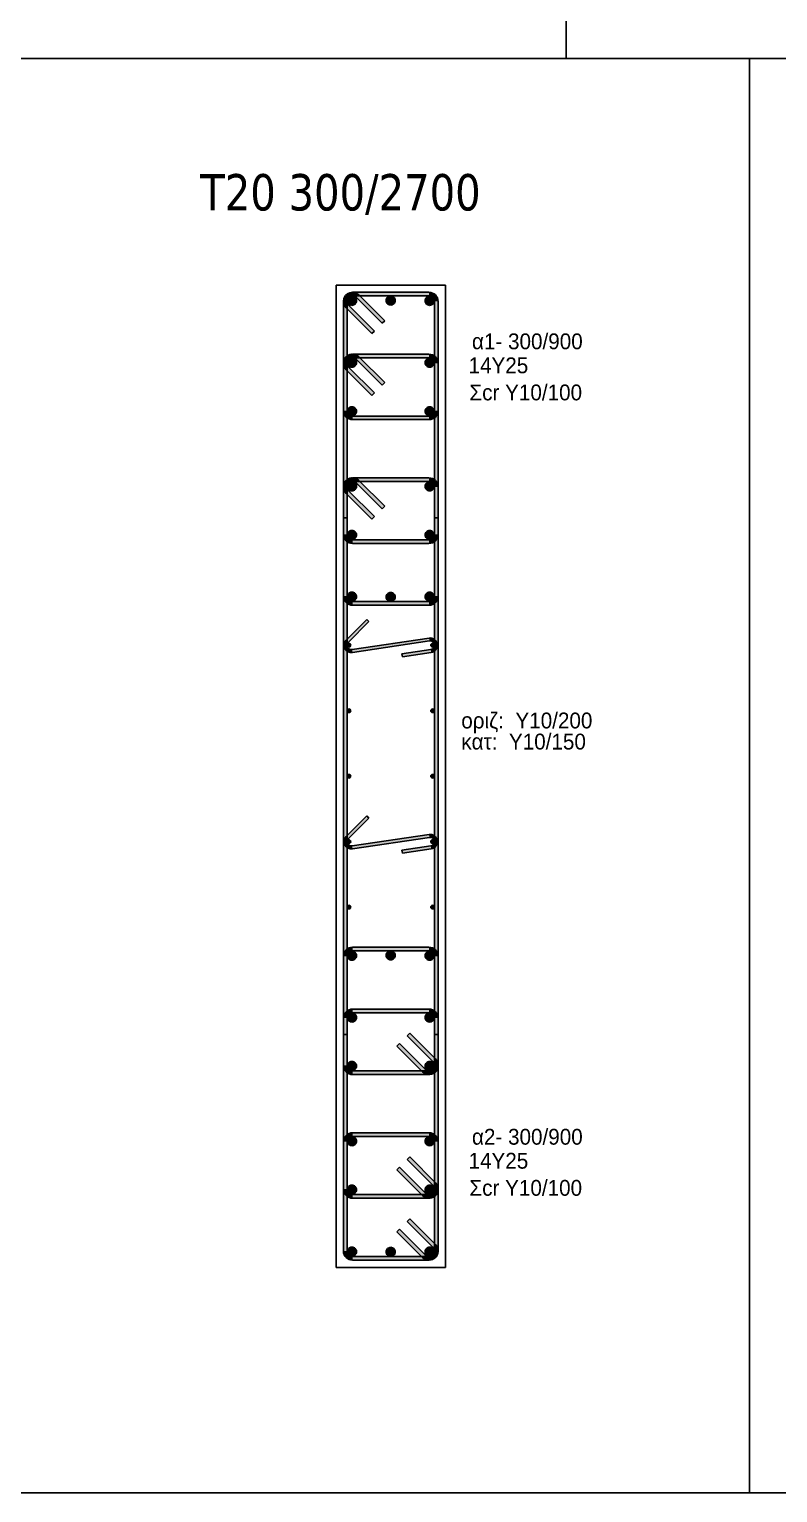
# Model space of a CAD drawing. Header units: millimetres. Extents: x -2171 to 1563, y -1758 to -1505.
# Drawn here: x -1236.87 to -1226.59, y -1630.29 to -1610.18 of the extents above; entities that cross this region are included whole.
import ezdxf

# ---------------------------------------------------------------- set-up
doc = ezdxf.new("R2010")
doc.units = ezdxf.units.MM
for name, color, linetype in [('-S_TEXT', 3, 'Continuous'), ('Col_Det', 7, 'Continuous'), ('Col_Det_Fill', 7, 'Continuous'), ('Geo_Col_Pro_1', 7, 'Continuous'), ('pinakaki', 153, 'Continuous')]:
    doc.layers.add(name, color=color, linetype=linetype)
doc.styles.add('S1Arl22_b_934_161', font='arial.ttf', dxfattribs={"width": 0.933629, "height": 0.002175})
doc.styles.get("Standard").update_dxf_attribs({"font": 'tahoma.ttf'})

msp = doc.modelspace()

# ---------------------------------------------------------------- hatches: boundary and pattern name
at = {"layer": 'Col_Det_Fill'}
for color, points in [(252, [(-1232.3753, -1613.8687), (-1232.3399, -1613.8333, 0.6681786), (-1232.5533, -1613.9217), (-1232.5033, -1613.9217, -0.6681786)]), (252, [(-1232.4283, -1613.8467), (-1232.4283, -1613.7967, 0.6681786), (-1232.5167, -1614.0101), (-1232.4814, -1613.9748, -0.6681786)]), (12, [(-1232.4372, -1613.8504, 0.4142136), (-1232.4997, -1613.9129, 0.4142136), (-1232.4372, -1613.9754, 0.4142136), (-1232.3747, -1613.9129, 0.4142136)]), (252, [(-1231.3783, -1613.8467), (-1231.3783, -1613.7967), (-1232.4283, -1613.7967), (-1232.4283, -1613.8467)]), (252, [(-1232.0217, -1614.2223), (-1231.9864, -1614.1869), (-1232.3399, -1613.8333), (-1232.3753, -1613.8687)]), (12, [(-1231.9033, -1613.8467, 0.4142136), (-1231.9658, -1613.9092, 0.4142136), (-1231.9033, -1613.9717, 0.4142136), (-1231.8408, -1613.9092, 0.4142136)]), (12, [(-1231.3695, -1613.8504, 0.4142136), (-1231.432, -1613.9129, 0.4142136), (-1231.3695, -1613.9754, 0.4142136), (-1231.307, -1613.9129, 0.4142136)]), (252, [(-1231.3033, -1613.9217), (-1231.2533, -1613.9217, 0.4142136), (-1231.3783, -1613.7967), (-1231.3783, -1613.8467, -0.4142136)]), (252, [(-1232.5033, -1613.9217), (-1232.5533, -1613.9217), (-1232.5533, -1617.9717), (-1232.5033, -1617.9717)]), (252, [(-1232.4814, -1613.9748), (-1232.5167, -1614.0101), (-1232.1632, -1614.3637), (-1232.1278, -1614.3283)]), (252, [(-1231.3033, -1617.9717), (-1231.2533, -1617.9717), (-1231.2533, -1613.9217), (-1231.3033, -1613.9217)]), (252, [(-1232.3753, -1614.7187), (-1232.3399, -1614.6833, 0.6681786), (-1232.5533, -1614.7717), (-1232.5033, -1614.7717, -0.6681786)]), (252, [(-1232.4283, -1614.6967), (-1232.4283, -1614.6467, 0.6681786), (-1232.5167, -1614.8601), (-1232.4814, -1614.8248, -0.6681786)]), (252, [(-1231.3783, -1614.6967), (-1231.3783, -1614.6467), (-1232.4283, -1614.6467), (-1232.4283, -1614.6967)]), (252, [(-1232.0217, -1615.0723), (-1231.9864, -1615.0369), (-1232.3399, -1614.6833), (-1232.3753, -1614.7187)]), (252, [(-1231.3033, -1614.7717), (-1231.2533, -1614.7717, 0.4142136), (-1231.3783, -1614.6467), (-1231.3783, -1614.6967, -0.4142136)]), (252, [(-1232.5033, -1614.7717), (-1232.5533, -1614.7717), (-1232.5533, -1615.4217), (-1232.5033, -1615.4217)]), (252, [(-1232.4814, -1614.8248), (-1232.5167, -1614.8601), (-1232.1632, -1615.2137), (-1232.1278, -1615.1783)]), (56, [(-1232.4372, -1614.7004, 0.4142136), (-1232.4997, -1614.7629, 0.4142136), (-1232.4372, -1614.8254, 0.4142136), (-1232.3747, -1614.7629, 0.4142136)]), (56, [(-1231.3695, -1614.7004, 0.4142136), (-1231.432, -1614.7629, 0.4142136), (-1231.3695, -1614.8254, 0.4142136), (-1231.307, -1614.7629, 0.4142136)]), (252, [(-1231.3033, -1615.4217), (-1231.2533, -1615.4217), (-1231.2533, -1614.7717), (-1231.3033, -1614.7717)]), (252, [(-1232.5033, -1615.4217), (-1232.5533, -1615.4217, 0.4142136), (-1232.4283, -1615.5467), (-1232.4283, -1615.4967, -0.4142136)]), (56, [(-1232.4372, -1615.3681, 0.4142136), (-1232.4997, -1615.4306, 0.4142136), (-1232.4372, -1615.4931, 0.4142136), (-1232.3747, -1615.4306, 0.4142136)]), (56, [(-1231.3695, -1615.3681, 0.4142136), (-1231.432, -1615.4306, 0.4142136), (-1231.3695, -1615.4931, 0.4142136), (-1231.307, -1615.4306, 0.4142136)]), (252, [(-1231.3783, -1615.4967), (-1231.3783, -1615.5467, 0.4142136), (-1231.2533, -1615.4217), (-1231.3033, -1615.4217, -0.4142136)]), (252, [(-1232.4283, -1615.4967), (-1232.4283, -1615.5467), (-1231.3783, -1615.5467), (-1231.3783, -1615.4967)]), (252, [(-1232.3753, -1616.4187), (-1232.3399, -1616.3833, 0.6681786), (-1232.5533, -1616.4717), (-1232.5033, -1616.4717, -0.6681786)]), (252, [(-1232.4283, -1616.3967), (-1232.4283, -1616.3467, 0.6681786), (-1232.5167, -1616.5601), (-1232.4814, -1616.5248, -0.6681786)]), (252, [(-1232.5033, -1616.4717), (-1232.5533, -1616.4717), (-1232.5533, -1617.1217), (-1232.5033, -1617.1217)]), (56, [(-1232.4372, -1616.4004, 0.4142136), (-1232.4997, -1616.4629, 0.4142136), (-1232.4372, -1616.5254, 0.4142136), (-1232.3747, -1616.4629, 0.4142136)]), (252, [(-1231.3783, -1616.3967), (-1231.3783, -1616.3467), (-1232.4283, -1616.3467), (-1232.4283, -1616.3967)]), (252, [(-1232.0217, -1616.7723), (-1231.9864, -1616.7369), (-1232.3399, -1616.3833), (-1232.3753, -1616.4187)]), (56, [(-1231.3695, -1616.4004, 0.4142136), (-1231.432, -1616.4629, 0.4142136), (-1231.3695, -1616.5254, 0.4142136), (-1231.307, -1616.4629, 0.4142136)]), (252, [(-1231.3033, -1616.4717), (-1231.2533, -1616.4717, 0.4142136), (-1231.3783, -1616.3467), (-1231.3783, -1616.3967, -0.4142136)]), (252, [(-1231.3033, -1617.1217), (-1231.2533, -1617.1217), (-1231.2533, -1616.4717), (-1231.3033, -1616.4717)]), (252, [(-1232.4814, -1616.5248), (-1232.5167, -1616.5601), (-1232.1632, -1616.9137), (-1232.1278, -1616.8783)]), (252, [(-1232.5033, -1616.8952), (-1232.5533, -1616.8952), (-1232.5533, -1623.9983), (-1232.5033, -1623.9983)]), (252, [(-1231.3033, -1623.9983), (-1231.2533, -1623.9983), (-1231.2533, -1616.8952), (-1231.3033, -1616.8952)]), (56, [(-1232.4372, -1617.0681, 0.4142136), (-1232.4997, -1617.1306, 0.4142136), (-1232.4372, -1617.1931, 0.4142136), (-1232.3747, -1617.1306, 0.4142136)]), (56, [(-1231.3695, -1617.0681, 0.4142136), (-1231.432, -1617.1306, 0.4142136), (-1231.3695, -1617.1931, 0.4142136), (-1231.307, -1617.1306, 0.4142136)]), (252, [(-1232.5033, -1617.1217), (-1232.5533, -1617.1217, 0.4142136), (-1232.4283, -1617.2467), (-1232.4283, -1617.1967, -0.4142136)]), (252, [(-1232.4283, -1617.1967), (-1232.4283, -1617.2467), (-1231.3783, -1617.2467), (-1231.3783, -1617.1967)]), (252, [(-1231.3783, -1617.1967), (-1231.3783, -1617.2467, 0.4142136), (-1231.2533, -1617.1217), (-1231.3033, -1617.1217, -0.4142136)]), (252, [(-1232.5033, -1617.9717), (-1232.5533, -1617.9717, 0.4142136), (-1232.4283, -1618.0967), (-1232.4283, -1618.0467, -0.4142136)]), (12, [(-1232.4372, -1617.9181, 0.4142136), (-1232.4997, -1617.9806, 0.4142136), (-1232.4372, -1618.0431, 0.4142136), (-1232.3747, -1617.9806, 0.4142136)]), (252, [(-1232.4283, -1618.0467), (-1232.4283, -1618.0967), (-1231.3783, -1618.0967), (-1231.3783, -1618.0467)]), (12, [(-1231.9033, -1617.9217, 0.4142136), (-1231.9658, -1617.9842, 0.4142136), (-1231.9033, -1618.0467, 0.4142136), (-1231.8408, -1617.9842, 0.4142136)]), (12, [(-1231.3695, -1617.9181, 0.4142136), (-1231.432, -1617.9806, 0.4142136), (-1231.3695, -1618.0431, 0.4142136), (-1231.307, -1617.9806, 0.4142136)]), (252, [(-1231.3783, -1618.0467), (-1231.3783, -1618.0967, 0.4142136), (-1231.2533, -1617.9717), (-1231.3033, -1617.9717, -0.4142136)]), (252, [(-1232.514, -1618.5764), (-1232.4858, -1618.6047), (-1232.2029, -1618.3219), (-1232.2312, -1618.2936)]), (252, [(-1232.4285, -1618.746), (-1232.4344, -1618.7065, -0.7233449), (-1232.4858, -1618.6047), (-1232.514, -1618.5764, 0.7233449)]), (133, [(-1232.4783, -1618.6721, 0.4142136), (-1232.4533, -1618.6471, 0.4142136), (-1232.4783, -1618.6221, 0.4142136), (-1232.5033, -1618.6471, 0.4142136)]), (252, [(-1231.3722, -1618.5878), (-1231.3781, -1618.5482), (-1232.4344, -1618.7065), (-1232.4285, -1618.746)]), (252, [(-1231.3544, -1618.7065), (-1231.3485, -1618.746, 1), (-1231.3781, -1618.5482), (-1231.3722, -1618.5878, -1)]), (133, [(-1231.3283, -1618.6721, 0.4142136), (-1231.3033, -1618.6471, 0.4142136), (-1231.3283, -1618.6221, 0.4142136), (-1231.3533, -1618.6471, 0.4142136)]), (252, [(-1231.75, -1618.7657), (-1231.7441, -1618.8053), (-1231.3485, -1618.746), (-1231.3544, -1618.7065)]), (133, [(-1232.4783, -1619.5719, 0.4142136), (-1232.4533, -1619.5469, 0.4142136), (-1232.4783, -1619.5219, 0.4142136), (-1232.5033, -1619.5469, 0.4142136)]), (133, [(-1231.3283, -1619.5719, 0.4142136), (-1231.3033, -1619.5469, 0.4142136), (-1231.3283, -1619.5219, 0.4142136), (-1231.3533, -1619.5469, 0.4142136)]), (133, [(-1232.4783, -1620.4717, 0.4142136), (-1232.4533, -1620.4467, 0.4142136), (-1232.4783, -1620.4217, 0.4142136), (-1232.5033, -1620.4467, 0.4142136)]), (133, [(-1231.3283, -1620.4717, 0.4142136), (-1231.3033, -1620.4467, 0.4142136), (-1231.3283, -1620.4217, 0.4142136), (-1231.3533, -1620.4467, 0.4142136)]), (252, [(-1232.514, -1621.2758), (-1232.4858, -1621.3041), (-1232.2029, -1621.0213), (-1232.2312, -1620.993)]), (252, [(-1232.4285, -1621.4454), (-1232.4344, -1621.4059, -0.7233449), (-1232.4858, -1621.3041), (-1232.514, -1621.2758, 0.7233449)]), (252, [(-1231.3722, -1621.2872), (-1231.3781, -1621.2476), (-1232.4344, -1621.4059), (-1232.4285, -1621.4454)]), (252, [(-1231.3544, -1621.4059), (-1231.3485, -1621.4454, 1), (-1231.3781, -1621.2476), (-1231.3722, -1621.2872, -1)]), (133, [(-1232.4783, -1621.3715, 0.4142136), (-1232.4533, -1621.3465, 0.4142136), (-1232.4783, -1621.3215, 0.4142136), (-1232.5033, -1621.3465, 0.4142136)]), (252, [(-1231.75, -1621.4651), (-1231.7441, -1621.5047), (-1231.3485, -1621.4454), (-1231.3544, -1621.4059)]), (133, [(-1231.3283, -1621.3715, 0.4142136), (-1231.3033, -1621.3465, 0.4142136), (-1231.3283, -1621.3215, 0.4142136), (-1231.3533, -1621.3465, 0.4142136)]), (133, [(-1232.4783, -1622.2713, 0.4142136), (-1232.4533, -1622.2463, 0.4142136), (-1232.4783, -1622.2213, 0.4142136), (-1232.5033, -1622.2463, 0.4142136)]), (133, [(-1231.3283, -1622.2713, 0.4142136), (-1231.3033, -1622.2463, 0.4142136), (-1231.3283, -1622.2213, 0.4142136), (-1231.3533, -1622.2463, 0.4142136)]), (252, [(-1232.4283, -1622.8467), (-1232.4283, -1622.7967, 0.4142136), (-1232.5533, -1622.9217), (-1232.5033, -1622.9217, -0.4142136)]), (252, [(-1232.5033, -1622.9217), (-1232.5533, -1622.9217), (-1232.5533, -1626.9717), (-1232.5033, -1626.9717)]), (12, [(-1232.4372, -1622.9754, 0.4142136), (-1232.3747, -1622.9129, 0.4142136), (-1232.4372, -1622.8504, 0.4142136), (-1232.4997, -1622.9129, 0.4142136)]), (252, [(-1231.3783, -1622.8467), (-1231.3783, -1622.7967), (-1232.4283, -1622.7967), (-1232.4283, -1622.8467)]), (12, [(-1231.9033, -1622.9717, 0.4142136), (-1231.8408, -1622.9092, 0.4142136), (-1231.9033, -1622.8467, 0.4142136), (-1231.9658, -1622.9092, 0.4142136)]), (12, [(-1231.3695, -1622.9754, 0.4142136), (-1231.307, -1622.9129, 0.4142136), (-1231.3695, -1622.8504, 0.4142136), (-1231.432, -1622.9129, 0.4142136)]), (252, [(-1231.3033, -1622.9217), (-1231.2533, -1622.9217, 0.4142136), (-1231.3783, -1622.7967), (-1231.3783, -1622.8467, -0.4142136)]), (252, [(-1231.3033, -1626.9717), (-1231.2533, -1626.9717), (-1231.2533, -1622.9217), (-1231.3033, -1622.9217)]), (252, [(-1232.4283, -1623.6967), (-1232.4283, -1623.6467, 0.4142136), (-1232.5533, -1623.7717), (-1232.5033, -1623.7717, -0.4142136)]), (56, [(-1232.4372, -1623.8254, 0.4142136), (-1232.3747, -1623.7629, 0.4142136), (-1232.4372, -1623.7004, 0.4142136), (-1232.4997, -1623.7629, 0.4142136)]), (252, [(-1231.3783, -1623.6967), (-1231.3783, -1623.6467), (-1232.4283, -1623.6467), (-1232.4283, -1623.6967)]), (56, [(-1231.3695, -1623.8254, 0.4142136), (-1231.307, -1623.7629, 0.4142136), (-1231.3695, -1623.7004, 0.4142136), (-1231.432, -1623.7629, 0.4142136)]), (252, [(-1231.3033, -1623.7717), (-1231.2533, -1623.7717, 0.4142136), (-1231.3783, -1623.6467), (-1231.3783, -1623.6967, -0.4142136)]), (252, [(-1232.5033, -1623.7717), (-1232.5533, -1623.7717), (-1232.5533, -1624.4217), (-1232.5033, -1624.4217)]), (252, [(-1231.3033, -1624.4217), (-1231.2533, -1624.4217), (-1231.2533, -1623.7717), (-1231.3033, -1623.7717)]), (252, [(-1231.7849, -1624.1212), (-1231.8203, -1624.1566), (-1231.4667, -1624.5101), (-1231.4314, -1624.4748)]), (252, [(-1231.3253, -1624.3687), (-1231.2899, -1624.3333), (-1231.6435, -1623.9798), (-1231.6789, -1624.0152)]), (252, [(-1231.3783, -1624.4967), (-1231.3783, -1624.5467, 0.6681786), (-1231.2899, -1624.3333), (-1231.3253, -1624.3687, -0.6681786)]), (252, [(-1232.5033, -1624.4217), (-1232.5533, -1624.4217, 0.4142136), (-1232.4283, -1624.5467), (-1232.4283, -1624.4967, -0.4142136)]), (56, [(-1232.4372, -1624.4931, 0.4142136), (-1232.3747, -1624.4306, 0.4142136), (-1232.4372, -1624.3681, 0.4142136), (-1232.4997, -1624.4306, 0.4142136)]), (252, [(-1232.4283, -1624.4967), (-1232.4283, -1624.5467), (-1231.3783, -1624.5467), (-1231.3783, -1624.4967)]), (252, [(-1231.4314, -1624.4748), (-1231.4667, -1624.5101, 0.6681786), (-1231.2533, -1624.4217), (-1231.3033, -1624.4217, -0.6681786)]), (56, [(-1231.3695, -1624.4931, 0.4142136), (-1231.307, -1624.4306, 0.4142136), (-1231.3695, -1624.3681, 0.4142136), (-1231.432, -1624.4306, 0.4142136)]), (252, [(-1232.4283, -1625.3967), (-1232.4283, -1625.3467, 0.4142136), (-1232.5533, -1625.4717), (-1232.5033, -1625.4717, -0.4142136)]), (252, [(-1232.5033, -1625.4717), (-1232.5533, -1625.4717), (-1232.5533, -1626.1217), (-1232.5033, -1626.1217)]), (56, [(-1232.4372, -1625.5254, 0.4142136), (-1232.3747, -1625.4629, 0.4142136), (-1232.4372, -1625.4004, 0.4142136), (-1232.4997, -1625.4629, 0.4142136)]), (252, [(-1231.3783, -1625.3967), (-1231.3783, -1625.3467), (-1232.4283, -1625.3467), (-1232.4283, -1625.3967)]), (56, [(-1231.3695, -1625.5254, 0.4142136), (-1231.307, -1625.4629, 0.4142136), (-1231.3695, -1625.4004, 0.4142136), (-1231.432, -1625.4629, 0.4142136)]), (252, [(-1231.3033, -1625.4717), (-1231.2533, -1625.4717, 0.4142136), (-1231.3783, -1625.3467), (-1231.3783, -1625.3967, -0.4142136)]), (252, [(-1231.3033, -1626.1217), (-1231.2533, -1626.1217), (-1231.2533, -1625.4717), (-1231.3033, -1625.4717)]), (252, [(-1231.3253, -1626.0687), (-1231.2899, -1626.0333), (-1231.6435, -1625.6798), (-1231.6789, -1625.7152)]), (252, [(-1231.7849, -1625.8212), (-1231.8203, -1625.8566), (-1231.4667, -1626.2101), (-1231.4314, -1626.1748)]), (252, [(-1232.5033, -1626.1217), (-1232.5533, -1626.1217, 0.4142136), (-1232.4283, -1626.2467), (-1232.4283, -1626.1967, -0.4142136)]), (56, [(-1232.4372, -1626.1931, 0.4142136), (-1232.3747, -1626.1306, 0.4142136), (-1232.4372, -1626.0681, 0.4142136), (-1232.4997, -1626.1306, 0.4142136)]), (252, [(-1231.4314, -1626.1748), (-1231.4667, -1626.2101, 0.6681786), (-1231.2533, -1626.1217), (-1231.3033, -1626.1217, -0.6681786)]), (56, [(-1231.3695, -1626.1931, 0.4142136), (-1231.307, -1626.1306, 0.4142136), (-1231.3695, -1626.0681, 0.4142136), (-1231.432, -1626.1306, 0.4142136)]), (252, [(-1231.3783, -1626.1967), (-1231.3783, -1626.2467, 0.6681786), (-1231.2899, -1626.0333), (-1231.3253, -1626.0687, -0.6681786)]), (252, [(-1232.4283, -1626.1967), (-1232.4283, -1626.2467), (-1231.3783, -1626.2467), (-1231.3783, -1626.1967)]), (252, [(-1231.3253, -1626.9187), (-1231.2899, -1626.8833), (-1231.6435, -1626.5298), (-1231.6789, -1626.5652)]), (252, [(-1231.7849, -1626.6712), (-1231.8203, -1626.7066), (-1231.4667, -1627.0601), (-1231.4314, -1627.0248)]), (12, [(-1232.4372, -1627.0431, 0.4142136), (-1232.3747, -1626.9806, 0.4142136), (-1232.4372, -1626.9181, 0.4142136), (-1232.4997, -1626.9806, 0.4142136)]), (12, [(-1231.9033, -1627.0467, 0.4142136), (-1231.8408, -1626.9842, 0.4142136), (-1231.9033, -1626.9217, 0.4142136), (-1231.9658, -1626.9842, 0.4142136)]), (12, [(-1231.3695, -1627.0431, 0.4142136), (-1231.307, -1626.9806, 0.4142136), (-1231.3695, -1626.9181, 0.4142136), (-1231.432, -1626.9806, 0.4142136)]), (252, [(-1231.3783, -1627.0467), (-1231.3783, -1627.0967, 0.6681786), (-1231.2899, -1626.8833), (-1231.3253, -1626.9187, -0.6681786)]), (252, [(-1232.5033, -1626.9717), (-1232.5533, -1626.9717, 0.4142136), (-1232.4283, -1627.0967), (-1232.4283, -1627.0467, -0.4142136)]), (252, [(-1232.4283, -1627.0467), (-1232.4283, -1627.0967), (-1231.3783, -1627.0967), (-1231.3783, -1627.0467)]), (252, [(-1231.4314, -1627.0248), (-1231.4667, -1627.0601, 0.6681786), (-1231.2533, -1626.9717), (-1231.3033, -1626.9717, -0.6681786)])]:
    msp.add_hatch(color=color, dxfattribs=at).paths.add_polyline_path(points)

# ---------------------------------------------------------------- linework, layer by layer
at = {"layer": '-S_TEXT', "ltscale": 5}
msp.add_lwpolyline([(-1247.144, -1590.2497), (-1188.9965, -1590.2497), (-1188.9965, -1630.2944), (-1247.144, -1630.2944)], close=True, dxfattribs=at)
at = {"layer": 'Col_Det', "color": 7}
for points in [[(-1231.1533, -1613.6967), (-1232.6533, -1613.6967)], [(-1232.6533, -1613.6967), (-1232.6533, -1627.1967)], [(-1231.3783, -1613.7967), (-1232.4283, -1613.7967)], [(-1232.4283, -1613.8467), (-1231.3783, -1613.8467)], [(-1232.3753, -1613.8687), (-1232.0217, -1614.2223)], [(-1231.9864, -1614.1869), (-1232.3399, -1613.8333)], [(-1231.1533, -1627.1967), (-1231.1533, -1613.6967)], [(-1232.5533, -1613.9217), (-1232.5533, -1617.9717)], [(-1232.5167, -1614.0101), (-1232.1632, -1614.3637)], [(-1232.5033, -1617.9717), (-1232.5033, -1613.9217)], [(-1232.1278, -1614.3283), (-1232.4814, -1613.9748)], [(-1231.3033, -1613.9217), (-1231.3033, -1617.9717)], [(-1231.2533, -1617.9717), (-1231.2533, -1613.9217)], [(-1232.0217, -1614.2223), (-1231.9864, -1614.1869)], [(-1232.1632, -1614.3637), (-1232.1278, -1614.3283)], [(-1231.3783, -1614.6467), (-1232.4283, -1614.6467)], [(-1231.9864, -1615.0369), (-1232.3399, -1614.6833)], [(-1232.5533, -1614.7717), (-1232.5533, -1615.4217)], [(-1232.5167, -1614.8601), (-1232.1632, -1615.2137)], [(-1232.5033, -1615.4217), (-1232.5033, -1614.7717)], [(-1232.1278, -1615.1783), (-1232.4814, -1614.8248)], [(-1232.4283, -1614.6967), (-1231.3783, -1614.6967)], [(-1232.3753, -1614.7187), (-1232.0217, -1615.0723)], [(-1231.3033, -1614.7717), (-1231.3033, -1615.4217)], [(-1231.2533, -1615.4217), (-1231.2533, -1614.7717)], [(-1232.0217, -1615.0723), (-1231.9864, -1615.0369)], [(-1232.1632, -1615.2137), (-1232.1278, -1615.1783)], [(-1231.3783, -1615.4967), (-1232.4283, -1615.4967)], [(-1232.4283, -1615.5467), (-1231.3783, -1615.5467)], [(-1232.5533, -1616.4717), (-1232.5533, -1617.1217)], [(-1232.5033, -1617.1217), (-1232.5033, -1616.4717)], [(-1231.3783, -1616.3467), (-1232.4283, -1616.3467)], [(-1232.4283, -1616.3967), (-1231.3783, -1616.3967)], [(-1232.3753, -1616.4187), (-1232.0217, -1616.7723)], [(-1231.9864, -1616.7369), (-1232.3399, -1616.3833)], [(-1231.3033, -1616.4717), (-1231.3033, -1617.1217)], [(-1231.2533, -1617.1217), (-1231.2533, -1616.4717)], [(-1232.5167, -1616.5601), (-1232.1632, -1616.9137)], [(-1232.1278, -1616.8783), (-1232.4814, -1616.5248)], [(-1232.5033, -1616.8952), (-1232.5533, -1616.8952)], [(-1232.5533, -1616.8952), (-1232.5533, -1623.9983)], [(-1232.5033, -1623.9983), (-1232.5033, -1616.8952)], [(-1232.1632, -1616.9137), (-1232.1278, -1616.8783)], [(-1232.0217, -1616.7723), (-1231.9864, -1616.7369)], [(-1231.2533, -1616.8952), (-1231.3033, -1616.8952)], [(-1231.3033, -1616.8952), (-1231.3033, -1623.9983)], [(-1231.2533, -1623.9983), (-1231.2533, -1616.8952)], [(-1231.3783, -1617.1967), (-1232.4283, -1617.1967)], [(-1232.4283, -1617.2467), (-1231.3783, -1617.2467)], [(-1231.3783, -1618.0467), (-1232.4283, -1618.0467)], [(-1232.4283, -1618.0967), (-1231.3783, -1618.0967)], [(-1232.2312, -1618.2936), (-1232.514, -1618.5764)], [(-1232.2029, -1618.3219), (-1232.2312, -1618.2936)], [(-1232.4858, -1618.6047), (-1232.2029, -1618.3219)], [(-1231.3781, -1618.5482), (-1232.4344, -1618.7065)], [(-1232.4285, -1618.746), (-1231.3722, -1618.5878)], [(-1231.3544, -1618.7065), (-1231.75, -1618.7657)], [(-1231.75, -1618.7657), (-1231.7441, -1618.8053)], [(-1231.7441, -1618.8053), (-1231.3485, -1618.746)], [(-1232.2312, -1620.993), (-1232.514, -1621.2758)], [(-1232.4858, -1621.3041), (-1232.2029, -1621.0213)], [(-1232.2029, -1621.0213), (-1232.2312, -1620.993)], [(-1231.3781, -1621.2476), (-1232.4344, -1621.4059)], [(-1232.4285, -1621.4454), (-1231.3722, -1621.2872)], [(-1231.3544, -1621.4059), (-1231.75, -1621.4651)], [(-1231.75, -1621.4651), (-1231.7441, -1621.5047)], [(-1231.7441, -1621.5047), (-1231.3485, -1621.4454)], [(-1232.5533, -1622.9217), (-1232.5533, -1626.9717)], [(-1232.5033, -1626.9717), (-1232.5033, -1622.9217)], [(-1231.3783, -1622.7967), (-1232.4283, -1622.7967)], [(-1232.4283, -1622.8467), (-1231.3783, -1622.8467)], [(-1231.3033, -1622.9217), (-1231.3033, -1626.9717)], [(-1231.2533, -1626.9717), (-1231.2533, -1622.9217)], [(-1231.3783, -1623.6467), (-1232.4283, -1623.6467)], [(-1232.4283, -1623.6967), (-1231.3783, -1623.6967)], [(-1232.5533, -1623.7717), (-1232.5533, -1624.4217)], [(-1232.5033, -1624.4217), (-1232.5033, -1623.7717)], [(-1231.3033, -1623.7717), (-1231.3033, -1624.4217)], [(-1231.2533, -1624.4217), (-1231.2533, -1623.7717)], [(-1232.5533, -1623.9983), (-1232.5033, -1623.9983)], [(-1231.7849, -1624.1212), (-1231.8203, -1624.1566)], [(-1231.4314, -1624.4748), (-1231.7849, -1624.1212)], [(-1231.6435, -1623.9798), (-1231.6789, -1624.0152)], [(-1231.6789, -1624.0152), (-1231.3253, -1624.3687)], [(-1231.2899, -1624.3333), (-1231.6435, -1623.9798)], [(-1231.3033, -1623.9983), (-1231.2533, -1623.9983)], [(-1231.8203, -1624.1566), (-1231.4667, -1624.5101)], [(-1231.3783, -1624.4967), (-1232.4283, -1624.4967)], [(-1232.4283, -1624.5467), (-1231.3783, -1624.5467)], [(-1232.5533, -1625.4717), (-1232.5533, -1626.1217)], [(-1232.5033, -1626.1217), (-1232.5033, -1625.4717)], [(-1231.3783, -1625.3467), (-1232.4283, -1625.3467)], [(-1232.4283, -1625.3967), (-1231.3783, -1625.3967)], [(-1231.3033, -1625.4717), (-1231.3033, -1626.1217)], [(-1231.2533, -1626.1217), (-1231.2533, -1625.4717)], [(-1231.6435, -1625.6798), (-1231.6789, -1625.7152)], [(-1231.6789, -1625.7152), (-1231.3253, -1626.0687)], [(-1231.2899, -1626.0333), (-1231.6435, -1625.6798)], [(-1231.7849, -1625.8212), (-1231.8203, -1625.8566)], [(-1231.8203, -1625.8566), (-1231.4667, -1626.2101)], [(-1231.4314, -1626.1748), (-1231.7849, -1625.8212)], [(-1231.3783, -1626.1967), (-1232.4283, -1626.1967)], [(-1232.4283, -1626.2467), (-1231.3783, -1626.2467)], [(-1231.6435, -1626.5298), (-1231.6789, -1626.5652)], [(-1231.2899, -1626.8833), (-1231.6435, -1626.5298)], [(-1231.7849, -1626.6712), (-1231.8203, -1626.7066)], [(-1231.8203, -1626.7066), (-1231.4667, -1627.0601)], [(-1231.4314, -1627.0248), (-1231.7849, -1626.6712)], [(-1231.6789, -1626.5652), (-1231.3253, -1626.9187)], [(-1231.3783, -1627.0467), (-1232.4283, -1627.0467)], [(-1232.4283, -1627.0967), (-1231.3783, -1627.0967)], [(-1232.6533, -1627.1967), (-1231.1533, -1627.1967)]]:
    msp.add_lwpolyline(points, dxfattribs=at)
for points in [[(-1232.3399, -1613.8333, 0.6681786), (-1232.5533, -1613.9217)], [(-1232.4283, -1613.7967, 0.6681786), (-1232.5167, -1614.0101)], [(-1232.5033, -1613.9217, -0.6681786), (-1232.3753, -1613.8687, -0.6681786)], [(-1232.4814, -1613.9748, -0.6681786), (-1232.4283, -1613.8467, -0.6681786)], [(-1232.4372, -1613.8504, 0.4142136), (-1232.4997, -1613.9129, 0.4142136)], [(-1232.3747, -1613.9129, 0.4142136), (-1232.4372, -1613.8504, 0.4142136)], [(-1231.9033, -1613.8467, 0.4142136), (-1231.9658, -1613.9092, 0.4142136)], [(-1231.8408, -1613.9092, 0.4142136), (-1231.9033, -1613.8467, 0.4142136)], [(-1231.3695, -1613.8504, 0.4142136), (-1231.432, -1613.9129, 0.4142136)], [(-1231.2533, -1613.9217, 0.4142136), (-1231.3783, -1613.7967)], [(-1231.3783, -1613.8467, -0.4142136), (-1231.3033, -1613.9217, -0.4142136)], [(-1231.307, -1613.9129, 0.4142136), (-1231.3695, -1613.8504, 0.4142136)], [(-1232.4997, -1613.9129, 0.4142136), (-1232.4372, -1613.9754, 0.4142136)], [(-1232.4372, -1613.9754, 0.4142136), (-1232.3747, -1613.9129, 0.4142136)], [(-1231.9658, -1613.9092, 0.4142136), (-1231.9033, -1613.9717, 0.4142136)], [(-1231.9033, -1613.9717, 0.4142136), (-1231.8408, -1613.9092, 0.4142136)], [(-1231.432, -1613.9129, 0.4142136), (-1231.3695, -1613.9754, 0.4142136)], [(-1231.3695, -1613.9754, 0.4142136), (-1231.307, -1613.9129, 0.4142136)], [(-1232.3399, -1614.6833, 0.6681786), (-1232.5533, -1614.7717)], [(-1232.4283, -1614.6467, 0.6681786), (-1232.5167, -1614.8601)], [(-1231.2533, -1614.7717, 0.4142136), (-1231.3783, -1614.6467)], [(-1232.5033, -1614.7717, -0.6681786), (-1232.3753, -1614.7187, -0.6681786)], [(-1232.4814, -1614.8248, -0.6681786), (-1232.4283, -1614.6967, -0.6681786)], [(-1232.4372, -1614.7004, 0.4142136), (-1232.4997, -1614.7629, 0.4142136)], [(-1232.4997, -1614.7629, 0.4142136), (-1232.4372, -1614.8254, 0.4142136)], [(-1232.3747, -1614.7629, 0.4142136), (-1232.4372, -1614.7004, 0.4142136)], [(-1232.4372, -1614.8254, 0.4142136), (-1232.3747, -1614.7629, 0.4142136)], [(-1231.3695, -1614.7004, 0.4142136), (-1231.432, -1614.7629, 0.4142136)], [(-1231.432, -1614.7629, 0.4142136), (-1231.3695, -1614.8254, 0.4142136)], [(-1231.3783, -1614.6967, -0.4142136), (-1231.3033, -1614.7717, -0.4142136)], [(-1231.307, -1614.7629, 0.4142136), (-1231.3695, -1614.7004, 0.4142136)], [(-1231.3695, -1614.8254, 0.4142136), (-1231.307, -1614.7629, 0.4142136)], [(-1232.5533, -1615.4217, 0.4142136), (-1232.4283, -1615.5467)], [(-1232.4283, -1615.4967, -0.4142136), (-1232.5033, -1615.4217, -0.4142136)], [(-1232.4372, -1615.3681, 0.4142136), (-1232.4997, -1615.4306, 0.4142136)], [(-1232.4997, -1615.4306, 0.4142136), (-1232.4372, -1615.4931, 0.4142136)], [(-1232.3747, -1615.4306, 0.4142136), (-1232.4372, -1615.3681, 0.4142136)], [(-1232.4372, -1615.4931, 0.4142136), (-1232.3747, -1615.4306, 0.4142136)], [(-1231.3695, -1615.3681, 0.4142136), (-1231.432, -1615.4306, 0.4142136)], [(-1231.432, -1615.4306, 0.4142136), (-1231.3695, -1615.4931, 0.4142136)], [(-1231.3783, -1615.5467, 0.4142136), (-1231.2533, -1615.4217)], [(-1231.3033, -1615.4217, -0.4142136), (-1231.3783, -1615.4967, -0.4142136)], [(-1231.307, -1615.4306, 0.4142136), (-1231.3695, -1615.3681, 0.4142136)], [(-1231.3695, -1615.4931, 0.4142136), (-1231.307, -1615.4306, 0.4142136)], [(-1232.3399, -1616.3833, 0.6681786), (-1232.5533, -1616.4717)], [(-1232.4283, -1616.3467, 0.6681786), (-1232.5167, -1616.5601)], [(-1232.5033, -1616.4717, -0.6681786), (-1232.3753, -1616.4187, -0.6681786)], [(-1232.4814, -1616.5248, -0.6681786), (-1232.4283, -1616.3967, -0.6681786)], [(-1232.4372, -1616.4004, 0.4142136), (-1232.4997, -1616.4629, 0.4142136)], [(-1232.4997, -1616.4629, 0.4142136), (-1232.4372, -1616.5254, 0.4142136)], [(-1232.3747, -1616.4629, 0.4142136), (-1232.4372, -1616.4004, 0.4142136)], [(-1232.4372, -1616.5254, 0.4142136), (-1232.3747, -1616.4629, 0.4142136)], [(-1231.3695, -1616.4004, 0.4142136), (-1231.432, -1616.4629, 0.4142136)], [(-1231.432, -1616.4629, 0.4142136), (-1231.3695, -1616.5254, 0.4142136)], [(-1231.2533, -1616.4717, 0.4142136), (-1231.3783, -1616.3467)], [(-1231.3783, -1616.3967, -0.4142136), (-1231.3033, -1616.4717, -0.4142136)], [(-1231.307, -1616.4629, 0.4142136), (-1231.3695, -1616.4004, 0.4142136)], [(-1231.3695, -1616.5254, 0.4142136), (-1231.307, -1616.4629, 0.4142136)], [(-1232.4372, -1617.0681, 0.4142136), (-1232.4997, -1617.1306, 0.4142136)], [(-1232.3747, -1617.1306, 0.4142136), (-1232.4372, -1617.0681, 0.4142136)], [(-1231.3695, -1617.0681, 0.4142136), (-1231.432, -1617.1306, 0.4142136)], [(-1231.307, -1617.1306, 0.4142136), (-1231.3695, -1617.0681, 0.4142136)], [(-1232.5533, -1617.1217, 0.4142136), (-1232.4283, -1617.2467)], [(-1232.4283, -1617.1967, -0.4142136), (-1232.5033, -1617.1217, -0.4142136)], [(-1232.4997, -1617.1306, 0.4142136), (-1232.4372, -1617.1931, 0.4142136)], [(-1232.4372, -1617.1931, 0.4142136), (-1232.3747, -1617.1306, 0.4142136)], [(-1231.432, -1617.1306, 0.4142136), (-1231.3695, -1617.1931, 0.4142136)], [(-1231.3783, -1617.2467, 0.4142136), (-1231.2533, -1617.1217)], [(-1231.3033, -1617.1217, -0.4142136), (-1231.3783, -1617.1967, -0.4142136)], [(-1231.3695, -1617.1931, 0.4142136), (-1231.307, -1617.1306, 0.4142136)], [(-1232.5533, -1617.9717, 0.4142136), (-1232.4283, -1618.0967)], [(-1232.4283, -1618.0467, -0.4142136), (-1232.5033, -1617.9717, -0.4142136)], [(-1232.4372, -1617.9181, 0.4142136), (-1232.4997, -1617.9806, 0.4142136)], [(-1232.4997, -1617.9806, 0.4142136), (-1232.4372, -1618.0431, 0.4142136)], [(-1232.3747, -1617.9806, 0.4142136), (-1232.4372, -1617.9181, 0.4142136)], [(-1232.4372, -1618.0431, 0.4142136), (-1232.3747, -1617.9806, 0.4142136)], [(-1231.9033, -1617.9217, 0.4142136), (-1231.9658, -1617.9842, 0.4142136)], [(-1231.9658, -1617.9842, 0.4142136), (-1231.9033, -1618.0467, 0.4142136)], [(-1231.8408, -1617.9842, 0.4142136), (-1231.9033, -1617.9217, 0.4142136)], [(-1231.9033, -1618.0467, 0.4142136), (-1231.8408, -1617.9842, 0.4142136)], [(-1231.3695, -1617.9181, 0.4142136), (-1231.432, -1617.9806, 0.4142136)], [(-1231.432, -1617.9806, 0.4142136), (-1231.3695, -1618.0431, 0.4142136)], [(-1231.3783, -1618.0967, 0.4142136), (-1231.2533, -1617.9717)], [(-1231.3033, -1617.9717, -0.4142136), (-1231.3783, -1618.0467, -0.4142136)], [(-1231.307, -1617.9806, 0.4142136), (-1231.3695, -1617.9181, 0.4142136)], [(-1231.3695, -1618.0431, 0.4142136), (-1231.307, -1617.9806, 0.4142136)], [(-1232.514, -1618.5764, 0.7233449), (-1232.4285, -1618.746, 0.7233449)], [(-1232.4344, -1618.7065, -0.7233449), (-1232.4858, -1618.6047)], [(-1232.4783, -1618.6221, 0.4142136), (-1232.5033, -1618.6471, 0.4142136)], [(-1232.5033, -1618.6471, 0.4142136), (-1232.4783, -1618.6721, 0.4142136)], [(-1232.4533, -1618.6471, 0.4142136), (-1232.4783, -1618.6221, 0.4142136)], [(-1232.4783, -1618.6721, 0.4142136), (-1232.4533, -1618.6471, 0.4142136)], [(-1231.3485, -1618.746, 1), (-1231.3781, -1618.5482)], [(-1231.3722, -1618.5878, -1), (-1231.3544, -1618.7065, -1)], [(-1231.3283, -1618.6221, 0.4142136), (-1231.3533, -1618.6471, 0.4142136)], [(-1231.3533, -1618.6471, 0.4142136), (-1231.3283, -1618.6721, 0.4142136)], [(-1231.3033, -1618.6471, 0.4142136), (-1231.3283, -1618.6221, 0.4142136)], [(-1231.3283, -1618.6721, 0.4142136), (-1231.3033, -1618.6471, 0.4142136)], [(-1232.4783, -1619.5219, 0.4142136), (-1232.5033, -1619.5469, 0.4142136)], [(-1232.5033, -1619.5469, 0.4142136), (-1232.4783, -1619.5719, 0.4142136)], [(-1232.4533, -1619.5469, 0.4142136), (-1232.4783, -1619.5219, 0.4142136)], [(-1232.4783, -1619.5719, 0.4142136), (-1232.4533, -1619.5469, 0.4142136)], [(-1231.3283, -1619.5219, 0.4142136), (-1231.3533, -1619.5469, 0.4142136)], [(-1231.3533, -1619.5469, 0.4142136), (-1231.3283, -1619.5719, 0.4142136)], [(-1231.3033, -1619.5469, 0.4142136), (-1231.3283, -1619.5219, 0.4142136)], [(-1231.3283, -1619.5719, 0.4142136), (-1231.3033, -1619.5469, 0.4142136)], [(-1232.4783, -1620.4217, 0.4142136), (-1232.5033, -1620.4467, 0.4142136)], [(-1232.5033, -1620.4467, 0.4142136), (-1232.4783, -1620.4717, 0.4142136)], [(-1232.4533, -1620.4467, 0.4142136), (-1232.4783, -1620.4217, 0.4142136)], [(-1232.4783, -1620.4717, 0.4142136), (-1232.4533, -1620.4467, 0.4142136)], [(-1231.3283, -1620.4217, 0.4142136), (-1231.3533, -1620.4467, 0.4142136)], [(-1231.3533, -1620.4467, 0.4142136), (-1231.3283, -1620.4717, 0.4142136)], [(-1231.3033, -1620.4467, 0.4142136), (-1231.3283, -1620.4217, 0.4142136)], [(-1231.3283, -1620.4717, 0.4142136), (-1231.3033, -1620.4467, 0.4142136)], [(-1232.514, -1621.2758, 0.7233449), (-1232.4285, -1621.4454, 0.7233449)], [(-1232.4344, -1621.4059, -0.7233449), (-1232.4858, -1621.3041)], [(-1231.3485, -1621.4454, 1), (-1231.3781, -1621.2476)], [(-1231.3722, -1621.2872, -1), (-1231.3544, -1621.4059, -1)], [(-1232.4783, -1621.3215, 0.4142136), (-1232.5033, -1621.3465, 0.4142136)], [(-1232.5033, -1621.3465, 0.4142136), (-1232.4783, -1621.3715, 0.4142136)], [(-1232.4533, -1621.3465, 0.4142136), (-1232.4783, -1621.3215, 0.4142136)], [(-1232.4783, -1621.3715, 0.4142136), (-1232.4533, -1621.3465, 0.4142136)], [(-1231.3283, -1621.3215, 0.4142136), (-1231.3533, -1621.3465, 0.4142136)], [(-1231.3533, -1621.3465, 0.4142136), (-1231.3283, -1621.3715, 0.4142136)], [(-1231.3033, -1621.3465, 0.4142136), (-1231.3283, -1621.3215, 0.4142136)], [(-1231.3283, -1621.3715, 0.4142136), (-1231.3033, -1621.3465, 0.4142136)], [(-1232.4783, -1622.2213, 0.4142136), (-1232.5033, -1622.2463, 0.4142136)], [(-1232.5033, -1622.2463, 0.4142136), (-1232.4783, -1622.2713, 0.4142136)], [(-1232.4533, -1622.2463, 0.4142136), (-1232.4783, -1622.2213, 0.4142136)], [(-1232.4783, -1622.2713, 0.4142136), (-1232.4533, -1622.2463, 0.4142136)], [(-1231.3283, -1622.2213, 0.4142136), (-1231.3533, -1622.2463, 0.4142136)], [(-1231.3533, -1622.2463, 0.4142136), (-1231.3283, -1622.2713, 0.4142136)], [(-1231.3033, -1622.2463, 0.4142136), (-1231.3283, -1622.2213, 0.4142136)], [(-1231.3283, -1622.2713, 0.4142136), (-1231.3033, -1622.2463, 0.4142136)], [(-1232.4283, -1622.7967, 0.4142136), (-1232.5533, -1622.9217)], [(-1232.5033, -1622.9217, -0.4142136), (-1232.4283, -1622.8467, -0.4142136)], [(-1232.4372, -1622.8504, 0.4142136), (-1232.4997, -1622.9129, 0.4142136)], [(-1232.4997, -1622.9129, 0.4142136), (-1232.4372, -1622.9754, 0.4142136)], [(-1232.3747, -1622.9129, 0.4142136), (-1232.4372, -1622.8504, 0.4142136)], [(-1232.4372, -1622.9754, 0.4142136), (-1232.3747, -1622.9129, 0.4142136)], [(-1231.9033, -1622.8467, 0.4142136), (-1231.9658, -1622.9092, 0.4142136)], [(-1231.9658, -1622.9092, 0.4142136), (-1231.9033, -1622.9717, 0.4142136)], [(-1231.8408, -1622.9092, 0.4142136), (-1231.9033, -1622.8467, 0.4142136)], [(-1231.9033, -1622.9717, 0.4142136), (-1231.8408, -1622.9092, 0.4142136)], [(-1231.3695, -1622.8504, 0.4142136), (-1231.432, -1622.9129, 0.4142136)], [(-1231.432, -1622.9129, 0.4142136), (-1231.3695, -1622.9754, 0.4142136)], [(-1231.2533, -1622.9217, 0.4142136), (-1231.3783, -1622.7967)], [(-1231.3783, -1622.8467, -0.4142136), (-1231.3033, -1622.9217, -0.4142136)], [(-1231.307, -1622.9129, 0.4142136), (-1231.3695, -1622.8504, 0.4142136)], [(-1231.3695, -1622.9754, 0.4142136), (-1231.307, -1622.9129, 0.4142136)], [(-1232.4283, -1623.6467, 0.4142136), (-1232.5533, -1623.7717)], [(-1232.5033, -1623.7717, -0.4142136), (-1232.4283, -1623.6967, -0.4142136)], [(-1232.4372, -1623.7004, 0.4142136), (-1232.4997, -1623.7629, 0.4142136)], [(-1232.3747, -1623.7629, 0.4142136), (-1232.4372, -1623.7004, 0.4142136)], [(-1231.3695, -1623.7004, 0.4142136), (-1231.432, -1623.7629, 0.4142136)], [(-1231.2533, -1623.7717, 0.4142136), (-1231.3783, -1623.6467)], [(-1231.3783, -1623.6967, -0.4142136), (-1231.3033, -1623.7717, -0.4142136)], [(-1231.307, -1623.7629, 0.4142136), (-1231.3695, -1623.7004, 0.4142136)], [(-1232.4997, -1623.7629, 0.4142136), (-1232.4372, -1623.8254, 0.4142136)], [(-1232.4372, -1623.8254, 0.4142136), (-1232.3747, -1623.7629, 0.4142136)], [(-1231.432, -1623.7629, 0.4142136), (-1231.3695, -1623.8254, 0.4142136)], [(-1231.3695, -1623.8254, 0.4142136), (-1231.307, -1623.7629, 0.4142136)], [(-1231.3783, -1624.5467, 0.6681786), (-1231.2899, -1624.3333)], [(-1232.5533, -1624.4217, 0.4142136), (-1232.4283, -1624.5467)], [(-1232.4283, -1624.4967, -0.4142136), (-1232.5033, -1624.4217, -0.4142136)], [(-1232.4372, -1624.3681, 0.4142136), (-1232.4997, -1624.4306, 0.4142136)], [(-1232.4997, -1624.4306, 0.4142136), (-1232.4372, -1624.4931, 0.4142136)], [(-1232.3747, -1624.4306, 0.4142136), (-1232.4372, -1624.3681, 0.4142136)], [(-1232.4372, -1624.4931, 0.4142136), (-1232.3747, -1624.4306, 0.4142136)], [(-1231.4667, -1624.5101, 0.6681786), (-1231.2533, -1624.4217)], [(-1231.3695, -1624.3681, 0.4142136), (-1231.432, -1624.4306, 0.4142136)], [(-1231.432, -1624.4306, 0.4142136), (-1231.3695, -1624.4931, 0.4142136)], [(-1231.3033, -1624.4217, -0.6681786), (-1231.4314, -1624.4748, -0.6681786)], [(-1231.3253, -1624.3687, -0.6681786), (-1231.3783, -1624.4967, -0.6681786)], [(-1231.307, -1624.4306, 0.4142136), (-1231.3695, -1624.3681, 0.4142136)], [(-1231.3695, -1624.4931, 0.4142136), (-1231.307, -1624.4306, 0.4142136)], [(-1232.4283, -1625.3467, 0.4142136), (-1232.5533, -1625.4717)], [(-1232.5033, -1625.4717, -0.4142136), (-1232.4283, -1625.3967, -0.4142136)], [(-1232.4372, -1625.4004, 0.4142136), (-1232.4997, -1625.4629, 0.4142136)], [(-1232.4997, -1625.4629, 0.4142136), (-1232.4372, -1625.5254, 0.4142136)], [(-1232.3747, -1625.4629, 0.4142136), (-1232.4372, -1625.4004, 0.4142136)], [(-1232.4372, -1625.5254, 0.4142136), (-1232.3747, -1625.4629, 0.4142136)], [(-1231.3695, -1625.4004, 0.4142136), (-1231.432, -1625.4629, 0.4142136)], [(-1231.432, -1625.4629, 0.4142136), (-1231.3695, -1625.5254, 0.4142136)], [(-1231.2533, -1625.4717, 0.4142136), (-1231.3783, -1625.3467)], [(-1231.3783, -1625.3967, -0.4142136), (-1231.3033, -1625.4717, -0.4142136)], [(-1231.307, -1625.4629, 0.4142136), (-1231.3695, -1625.4004, 0.4142136)], [(-1231.3695, -1625.5254, 0.4142136), (-1231.307, -1625.4629, 0.4142136)], [(-1232.5533, -1626.1217, 0.4142136), (-1232.4283, -1626.2467)], [(-1232.4283, -1626.1967, -0.4142136), (-1232.5033, -1626.1217, -0.4142136)], [(-1232.4372, -1626.0681, 0.4142136), (-1232.4997, -1626.1306, 0.4142136)], [(-1232.4997, -1626.1306, 0.4142136), (-1232.4372, -1626.1931, 0.4142136)], [(-1232.3747, -1626.1306, 0.4142136), (-1232.4372, -1626.0681, 0.4142136)], [(-1232.4372, -1626.1931, 0.4142136), (-1232.3747, -1626.1306, 0.4142136)], [(-1231.4667, -1626.2101, 0.6681786), (-1231.2533, -1626.1217)], [(-1231.3695, -1626.0681, 0.4142136), (-1231.432, -1626.1306, 0.4142136)], [(-1231.432, -1626.1306, 0.4142136), (-1231.3695, -1626.1931, 0.4142136)], [(-1231.3033, -1626.1217, -0.6681786), (-1231.4314, -1626.1748, -0.6681786)], [(-1231.3783, -1626.2467, 0.6681786), (-1231.2899, -1626.0333)], [(-1231.3253, -1626.0687, -0.6681786), (-1231.3783, -1626.1967, -0.6681786)], [(-1231.307, -1626.1306, 0.4142136), (-1231.3695, -1626.0681, 0.4142136)], [(-1231.3695, -1626.1931, 0.4142136), (-1231.307, -1626.1306, 0.4142136)], [(-1232.4372, -1626.9181, 0.4142136), (-1232.4997, -1626.9806, 0.4142136)], [(-1232.3747, -1626.9806, 0.4142136), (-1232.4372, -1626.9181, 0.4142136)], [(-1231.9033, -1626.9217, 0.4142136), (-1231.9658, -1626.9842, 0.4142136)], [(-1231.8408, -1626.9842, 0.4142136), (-1231.9033, -1626.9217, 0.4142136)], [(-1231.3695, -1626.9181, 0.4142136), (-1231.432, -1626.9806, 0.4142136)], [(-1231.3783, -1627.0967, 0.6681786), (-1231.2899, -1626.8833)], [(-1231.3253, -1626.9187, -0.6681786), (-1231.3783, -1627.0467, -0.6681786)], [(-1231.307, -1626.9806, 0.4142136), (-1231.3695, -1626.9181, 0.4142136)], [(-1232.5533, -1626.9717, 0.4142136), (-1232.4283, -1627.0967)], [(-1232.4283, -1627.0467, -0.4142136), (-1232.5033, -1626.9717, -0.4142136)], [(-1232.4997, -1626.9806, 0.4142136), (-1232.4372, -1627.0431, 0.4142136)], [(-1232.4372, -1627.0431, 0.4142136), (-1232.3747, -1626.9806, 0.4142136)], [(-1231.9658, -1626.9842, 0.4142136), (-1231.9033, -1627.0467, 0.4142136)], [(-1231.9033, -1627.0467, 0.4142136), (-1231.8408, -1626.9842, 0.4142136)], [(-1231.4667, -1627.0601, 0.6681786), (-1231.2533, -1626.9717)], [(-1231.432, -1626.9806, 0.4142136), (-1231.3695, -1627.0431, 0.4142136)], [(-1231.3033, -1626.9717, -0.6681786), (-1231.4314, -1627.0248, -0.6681786)], [(-1231.3695, -1627.0431, 0.4142136), (-1231.307, -1626.9806, 0.4142136)]]:
    msp.add_lwpolyline(points, format="xyb", dxfattribs=at)
at = {"layer": 'Geo_Col_Pro_1', "color": 4, "linetype": 'Continuous', "ltscale": 0.5}
for p, q in [((-1229.4953, -1590.2497), (-1229.4953, -1610.5817)), ((-1247.144, -1610.5817), (-1217.6193, -1610.5817)), ((-1226.9759, -1610.5817), (-1226.9759, -1630.2944))]:
    msp.add_line(p, q, dxfattribs=at)

# ---------------------------------------------------------------- texts
at = {"layer": 'Col_Det', "color": 7, "style": 'S1Arl22_b_934_161', "width": 0.933629}
for s, p in [(' α1- 300/900', (-1230.8666, -1614.579)), ('14Y25', (-1230.8352, -1614.9086)), ('Σcr Y10/100', (-1230.8233, -1615.2811)), ('οριζ:  Y10/200', (-1230.9348, -1619.7898)), ('κατ:  Y10/150', (-1230.9348, -1620.0798)), (' α2- 300/900', (-1230.8666, -1625.511)), ('14Y25', (-1230.8352, -1625.8406)), ('Σcr Y10/100', (-1230.8233, -1626.2131))]:
    msp.add_text(s, height=0.2175, dxfattribs=at).set_placement(p)
at = {"layer": 'pinakaki', "color": 1, "width": 0.933629}
msp.add_text('Τ20 300/2700', height=0.5, dxfattribs=at).set_placement((-1234.519, -1612.6711))

doc.saveas('drawing.dxf')
